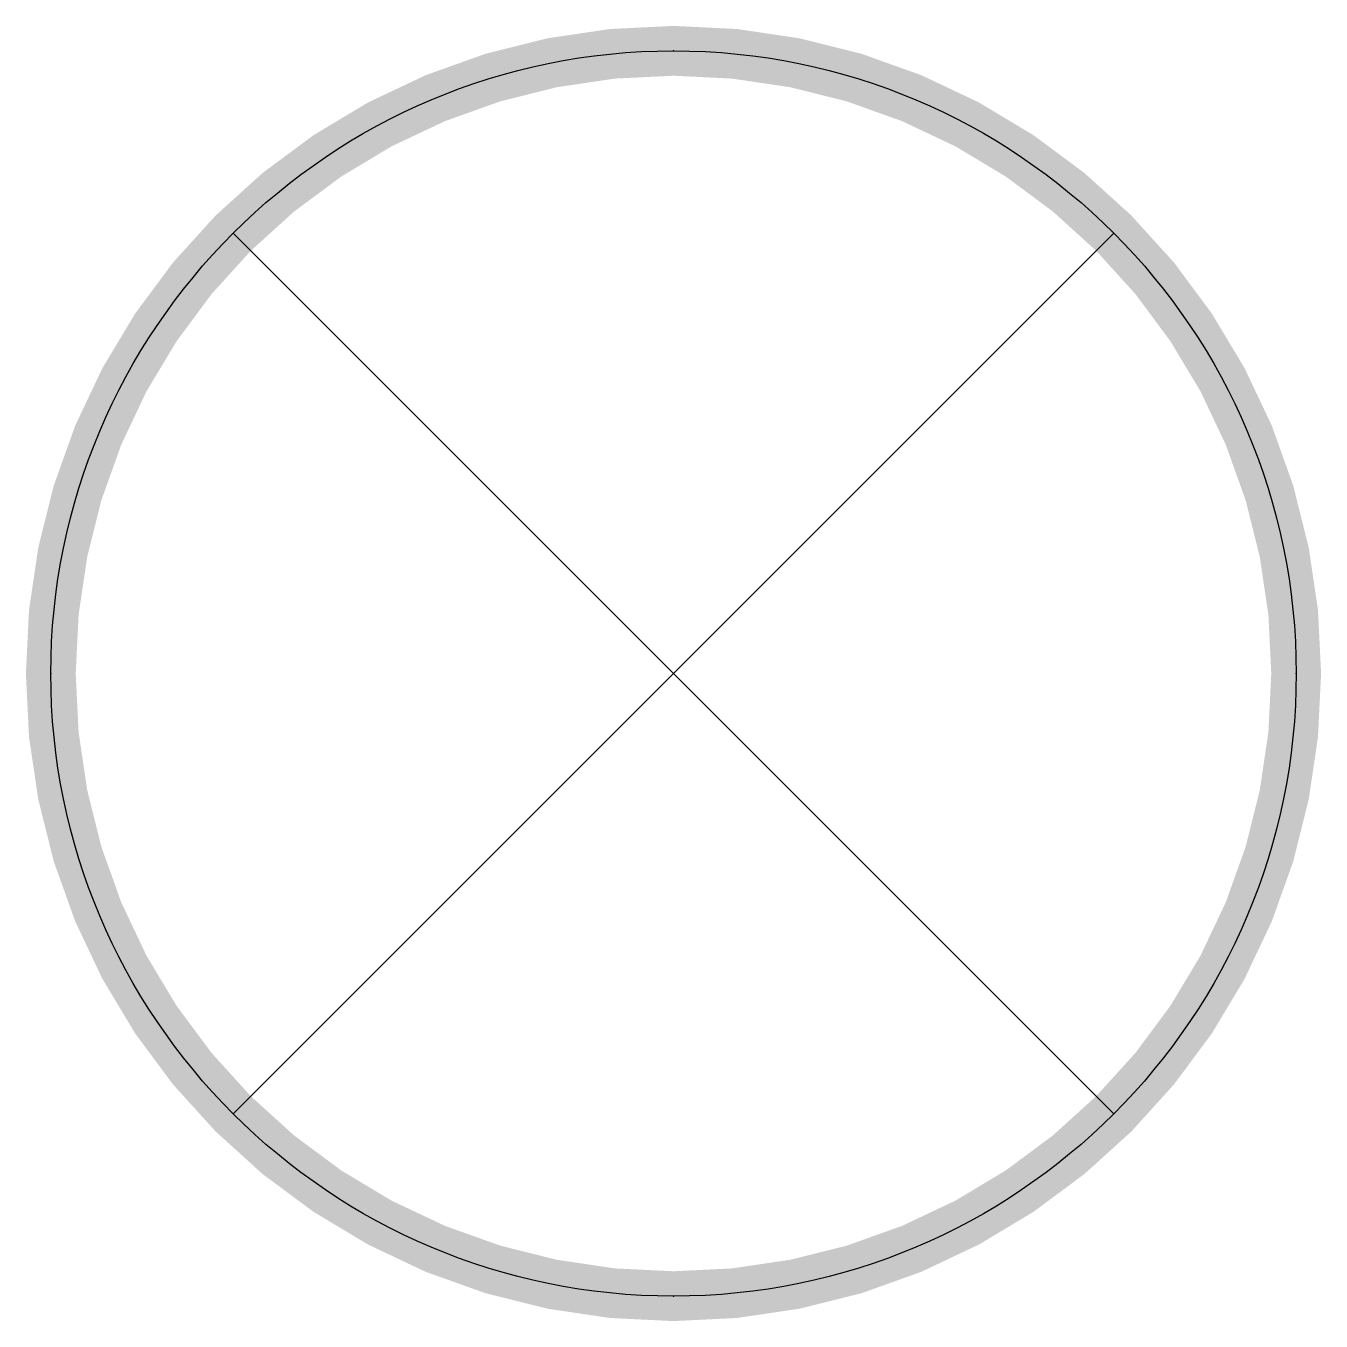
# Model space of a CAD drawing. Header units: millimetres. Extents: x -260 to 260, y -260 to 260.
import ezdxf
from ezdxf.enums import TextEntityAlignment as Align

# ---------------------------------------------------------------- set-up
doc = ezdxf.new("R2010")
doc.units = ezdxf.units.MM
doc.styles.add('_TEL_DIM', font='SIMPLEX', dxfattribs={"width": 0.8, "height": 3.5, "bigfont": 'HZTXT'})

msp = doc.modelspace()

# ---------------------------------------------------------------- linework, layer by layer
for p, q in [((-176.78, 176.78), (176.78, -176.78)), ((176.78, 176.78), (-176.78, -176.78))]:
    msp.add_line(p, q)
at = {"const_width": 20}
msp.add_lwpolyline([(-250, 0, 1), (250, 0, 1), (-250, 0, 0.911406)], format="xyb", dxfattribs=at)
msp.add_circle((0, 0), 250)
for p in [(0, 250), (-250, 0), (250, 0), (0, -250)]:
    msp.add_point(p)

# ---------------------------------------------------------------- texts
at = {"color": 7, "style": '_TEL_DIM', "flags": 1}
msp.add_attdef('A', text='', height=0.01, dxfattribs=at).set_placement((0, 0), align=Align.MIDDLE_CENTER)

doc.saveas('drawing.dxf')
